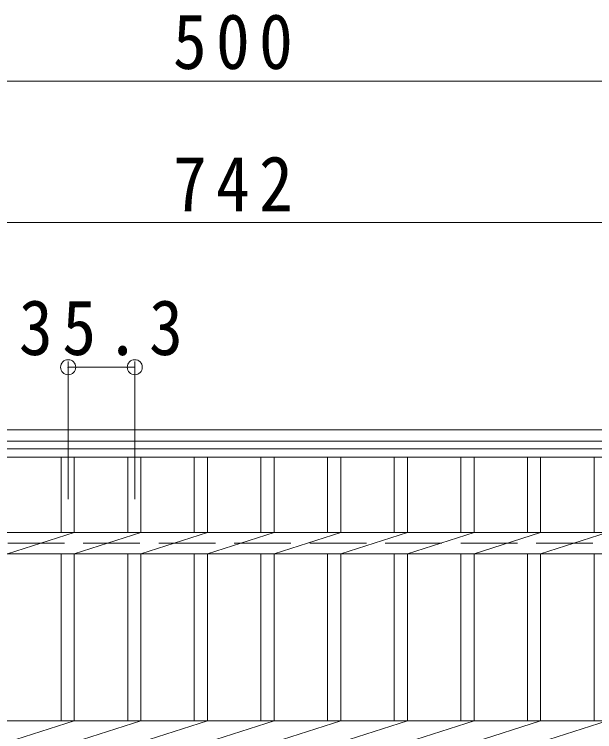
# Model space of a CAD drawing. Units: millimetres at full size, sheet at 1:10. Extents: x -1643 to 1783, y -1939 to 1793.
# Drawn here: x -1013.9 to -706.4, y 1412.5 to 1792.9 of the extents above; entities that cross this region are included whole.
import ezdxf

# ---------------------------------------------------------------- set-up
doc = ezdxf.new("R2010")
doc.units = ezdxf.units.MM
doc.header["$LTSCALE"] = 10
doc.header["$PDMODE"] = 32
doc.header["$PDSIZE"] = 8
doc.linetypes.add('DASHED3', pattern=[4, 3, -1])
for name, color, linetype, lineweight in [('C-1', 2, 'Continuous', 9), ('C-2', 3, 'Continuous', 9), ('C-4', 7, 'Continuous', 9)]:
    doc.layers.add(name, color=color, linetype=linetype, lineweight=lineweight)
doc.styles.add('ＭＳ ゴシック', font='')
doc.styles.get('ＭＳ ゴシック').set_extended_font_data('MS Gothic')

msp = doc.modelspace()

# ---------------------------------------------------------------- linework, layer by layer
at = {"layer": 'C-1'}
for p, q in [((-1357.39, 1572.46), (-437.39, 1572.46)), ((-1351.39, 1566.46), (-443.39, 1566.46))]:
    msp.add_line(p, q, dxfattribs=at)
at = {"layer": 'C-1', "linetype": 'DASHED3'}
msp.add_line((-1297.39, 1512.46), (-497.39, 1512.46), dxfattribs=at)
at = {"layer": 'C-2'}
for p, q in [((-452.39, 1562.46), (-1342.39, 1562.46)), ((-452.39, 1557.96), (-1342.39, 1557.96)), ((-989.14, 1518.12), (-989.14, 1557.96)), ((-982.14, 1518.12), (-982.14, 1557.96)), ((-953.84, 1518.12), (-953.84, 1557.96)), ((-946.84, 1518.12), (-946.84, 1557.96)), ((-918.54, 1518.12), (-918.54, 1557.96)), ((-911.54, 1518.12), (-911.54, 1557.96)), ((-883.24, 1518.12), (-883.24, 1557.96)), ((-876.24, 1518.12), (-876.24, 1557.96)), ((-847.94, 1518.12), (-847.94, 1557.96)), ((-840.94, 1518.12), (-840.94, 1557.96)), ((-812.64, 1518.12), (-812.64, 1557.96)), ((-805.64, 1518.12), (-805.64, 1557.96)), ((-777.34, 1518.12), (-777.34, 1557.96)), ((-770.34, 1518.12), (-770.34, 1557.96)), ((-742.04, 1518.12), (-742.04, 1557.96)), ((-735.04, 1518.12), (-735.04, 1557.96)), ((-706.74, 1518.12), (-706.74, 1557.96)), ((-558.19, 1518.12), (-1236.59, 1518.12)), ((-1017.44, 1506.8), (-982.14, 1518.12)), ((-982.14, 1506.8), (-946.84, 1518.12)), ((-946.84, 1506.8), (-911.54, 1518.12)), ((-911.54, 1506.8), (-876.24, 1518.12)), ((-876.24, 1506.8), (-840.94, 1518.12)), ((-840.94, 1506.8), (-805.64, 1518.12)), ((-805.64, 1506.8), (-770.34, 1518.12)), ((-770.34, 1506.8), (-735.04, 1518.12)), ((-735.04, 1506.8), (-699.74, 1518.12)), ((-558.19, 1506.8), (-1236.59, 1506.8)), ((-989.14, 1418.12), (-989.14, 1506.8)), ((-982.14, 1418.12), (-982.14, 1506.8)), ((-953.84, 1418.12), (-953.84, 1506.8)), ((-946.84, 1418.12), (-946.84, 1506.8)), ((-918.54, 1418.12), (-918.54, 1506.8)), ((-911.54, 1418.12), (-911.54, 1506.8)), ((-883.24, 1418.12), (-883.24, 1506.8)), ((-876.24, 1418.12), (-876.24, 1506.8)), ((-847.94, 1418.12), (-847.94, 1506.8)), ((-840.94, 1418.12), (-840.94, 1506.8)), ((-812.64, 1418.12), (-812.64, 1506.8)), ((-805.64, 1418.12), (-805.64, 1506.8)), ((-777.34, 1418.12), (-777.34, 1506.8)), ((-770.34, 1418.12), (-770.34, 1506.8)), ((-742.04, 1418.12), (-742.04, 1506.8)), ((-735.04, 1418.12), (-735.04, 1506.8)), ((-706.74, 1418.12), (-706.74, 1506.8)), ((-452.39, 1418.12), (-1342.39, 1418.12)), ((-946.84, 1406.8), (-911.54, 1418.12)), ((-911.54, 1406.8), (-876.24, 1418.12)), ((-876.24, 1406.8), (-840.94, 1418.12)), ((-840.94, 1406.8), (-805.64, 1418.12)), ((-805.64, 1406.8), (-770.34, 1418.12)), ((-770.34, 1406.8), (-735.04, 1418.12)), ((-735.04, 1406.8), (-699.74, 1418.12))]:
    msp.add_line(p, q, dxfattribs=at)
for points in [[(-1017.44, 1318.12), (-1017.44, 1406.8), (-982.14, 1418.12)], [(-982.14, 1318.12), (-982.14, 1406.8), (-946.84, 1418.12)]]:
    msp.add_lwpolyline(points, dxfattribs=at)
at = {"layer": 'C-4'}
for p, q in [((-1147.39, 1757.46), (-647.39, 1757.46)), ((-526.39, 1682.46), (-1268.39, 1682.46)), ((-985.39, 1608.74), (-985.39, 1535.83)), ((-985.39, 1605.74), (-950.09, 1605.74)), ((-950.09, 1608.74), (-950.09, 1535.83))]:
    msp.add_line(p, q, dxfattribs=at)
for p in [(-985.39, 1605.74), (-950.09, 1605.74)]:
    msp.add_point(p, dxfattribs=at)

# ---------------------------------------------------------------- texts
at = {"layer": 'C-4', "color": 2, "char_height": 29.33, "attachment_point": 7, "style": 'ＭＳ ゴシック'}
for s, insert in [('\\T1.27;\\W0.9;500', (-929.89, 1763.46)), ('\\T1.27;\\W0.9;742', (-929.89, 1688.46)), ('\\T1.28;\\W0.9;35.3', (-1011.49, 1611.74))]:
    msp.add_mtext(s, dxfattribs=dict(at, insert=insert))

doc.saveas('drawing.dxf')
